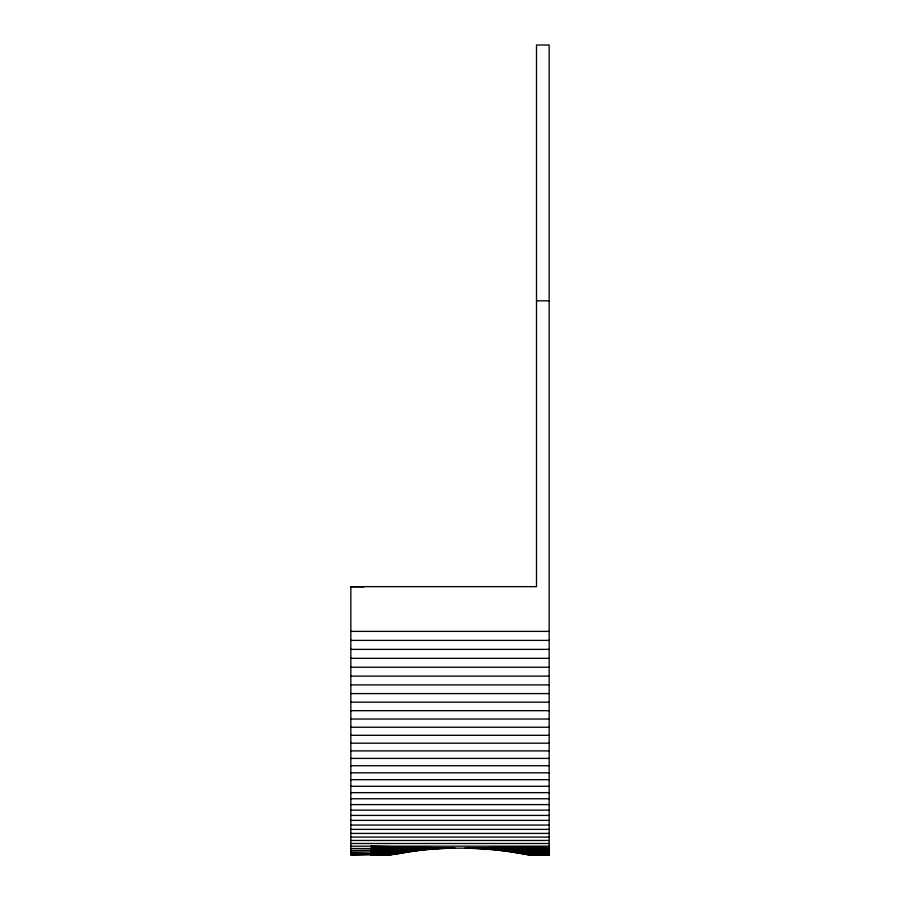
<?xml version="1.0" encoding="UTF-8"?>
<svg xmlns="http://www.w3.org/2000/svg" width="900" height="900" viewBox="0 0 900 900"><rect width="100%" height="100%" fill="white"/><g stroke="black" fill="none" stroke-linecap="round" stroke-linejoin="round"><path stroke-width="1.35" d="M394.414 854.37C439.504 845.269 486.022 846.788 531.09 855M530.471 854.977L549.158 855L549.158 45L536.501 45L536.501 586.654L350.843 586.654L350.843 855L394.414 854.37L350.843 854.28M350.843 850.477L426.87 849.645L370.766 848.498L438.007 848.722L350.843 848.498M467.595 848.183L471.746 848.081M464.771 848.171L549.158 846.169L350.843 846.169M470.441 848.227L549.158 848.498L493.054 849.645L549.158 850.477L505.609 851.186L549.158 852.109L515.914 852.784L549.158 853.369L522.697 853.909L549.158 854.28L526.759 854.55L549.158 854.82L529.729 854.921M490.343 849.375L549.158 848.498L476.19 848.419M412.065 851.524L350.843 852.109M350.843 854.82L397.238 853.909L350.843 853.369M487.575 849.139L549.158 848.498L479.07 848.554M370.766 855L370.766 852.109L414.326 851.186L370.766 850.477L424.215 849.938M514.024 852.469L549.158 852.109L507.859 851.512M521.134 853.65L549.158 853.369L517.736 853.087M503.257 850.86L549.158 850.477L495.709 849.926M402.199 853.087L370.766 853.369L398.801 853.65M484.774 848.914L549.158 848.498L481.928 848.722M409.916 851.839L370.766 852.109L404.021 852.784L370.766 853.369L400.455 853.38M416.678 850.871L370.766 850.477L421.627 850.23M370.766 854.28L395.775 854.156M390.206 854.921L370.766 854.82L392.062 854.707M449.483 848.227L370.766 848.498L429.593 849.375M525.51 854.37L549.158 854.28L524.16 854.156M446.625 848.317L370.766 848.498L435.161 848.914M443.745 848.419L370.766 848.498L440.865 848.554M500.816 850.545L549.158 850.477L498.296 850.23M512.066 852.165L549.158 852.109L510.019 851.839M536.501 300.814L549.158 300.814M350.843 586.834L363.499 586.834M350.843 631.384L549.158 631.384M350.843 640.384L549.158 640.384M350.843 649.373L549.158 649.373M350.843 658.339L549.158 658.339M350.843 667.249L549.158 667.249M350.843 676.114L549.158 676.114M350.843 684.9L549.158 684.9M350.843 693.596L549.158 693.596M350.843 702.191L549.158 702.191M350.843 710.674L549.158 710.674M350.843 719.033L549.158 719.033M350.843 727.245L549.158 727.245M350.843 735.3L549.158 735.3M350.843 743.186L549.158 743.186M350.843 750.893L549.158 750.893M350.843 758.408L549.158 758.408M350.843 765.72L549.158 765.72M350.843 772.808L549.158 772.808M350.843 779.67L549.158 779.67M350.843 786.285L549.158 786.285M350.843 792.653L549.158 792.653M350.843 798.761L549.158 798.761M350.843 804.6L549.158 804.6M350.843 810.146L549.158 810.146M350.843 815.411L549.158 815.411M350.843 820.384L549.158 820.384M350.843 825.041L549.158 825.041M350.843 829.384L549.158 829.384M350.843 833.411L549.158 833.411M350.843 837.101L549.158 837.101M350.843 840.465L549.158 840.465M350.843 843.491L549.158 843.491M519.48 853.38L549.158 853.369M528.863 854.831L549.158 855M370.766 850.477L419.108 850.545M407.858 852.165L370.766 852.109L405.911 852.469M370.766 854.82L391.072 854.831M527.873 854.707L549.158 854.82M370.766 846.169L455.152 848.171M448.189 848.081L452.34 848.183M363.499 586.654L363.499 587.363"/></g></svg>
